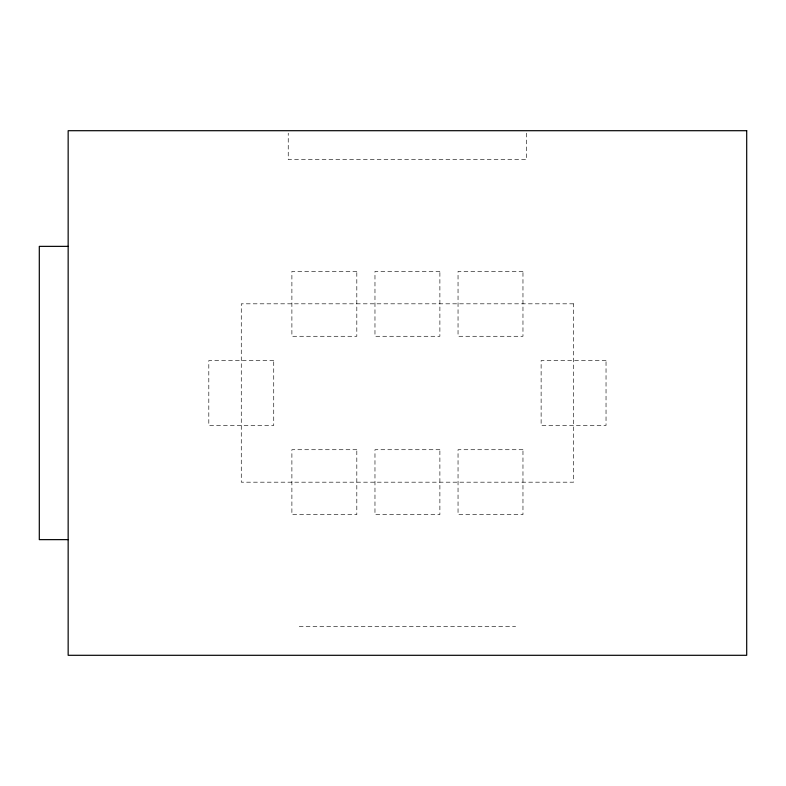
<?xml version="1.0" encoding="UTF-8"?>
<svg xmlns="http://www.w3.org/2000/svg" width="786" height="786" viewBox="0 0 786 786"><rect width="100%" height="100%" fill="white"/><g stroke="black" fill="none" stroke-linecap="round" stroke-linejoin="round"><path stroke-width="0.59" stroke-dasharray="3.93 2.95" d="M299.23 626.442L515.626 626.442M526.61 133.109L526.61 159.558L288.236 159.558L288.236 133.109M356.815 271.366L291.891 271.366L291.891 336.28L356.815 336.28L356.815 271.366M439.885 271.366L374.971 271.366L374.971 336.28L439.885 336.28L439.885 271.366M522.965 271.366L458.041 271.366L458.041 336.28L522.965 336.28L522.965 271.366M573.583 303.818L241.273 303.818L241.273 482.182L573.583 482.182L573.583 303.818M273.734 360.538L208.811 360.538L208.811 425.462L273.734 425.462L273.734 360.538M606.035 360.538L541.122 360.538L541.122 425.462L606.035 425.462L606.035 360.538M356.815 449.72L291.891 449.72L291.891 514.634L356.815 514.634L356.815 449.72M439.885 449.72L374.971 449.72L374.971 514.634L439.885 514.634L439.885 449.72M522.965 449.72L458.041 449.72L458.041 514.634L522.965 514.634L522.965 449.72"/><path stroke-width="1.18" d="M68.156 246.362L39.3 246.362L39.3 539.638L68.156 539.638M746.7 130.702L68.156 130.702L68.156 655.298L746.7 655.298L746.7 130.702"/></g></svg>
